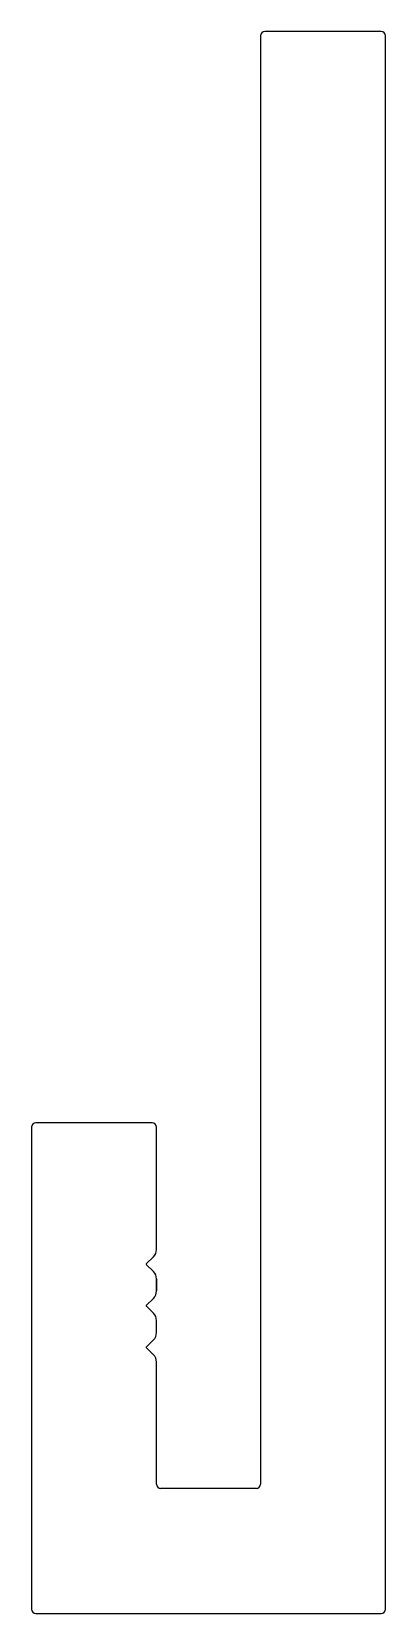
# Model space of a CAD drawing. Extents: x -3 to 5.5, y 2.2 to 40.2.
import ezdxf

# ---------------------------------------------------------------- set-up
doc = ezdxf.new("R2010")
doc.units = 0
doc.layers.get('0').update_dxf_attribs({"linetype": 'CONTINUOUS'})

msp = doc.modelspace()

# ---------------------------------------------------------------- linework, layer by layer
at = {"color": 7}
for p, q in [((2.467, 40.091), (2.467, 5.291)), ((5.367, 40.191), (2.567, 40.191)), ((5.467, 2.291), (5.467, 40.091)), ((-3.033, 13.873), (-3.033, 2.291)), ((-1.533, 13.973), (-2.933, 13.973)), ((-0.133, 13.973), (-1.533, 13.973)), ((-0.033, 10.935), (-0.033, 13.873)), ((-0.277, 10.588), (-0.106, 10.759)), ((-0.033, 10.935), (-0.033, 10.935)), ((-0.106, 10.405), (-0.277, 10.576)), ((-0.033, 9.936), (-0.033, 10.228)), ((-0.033, 10.228), (-0.033, 9.936)), ((-0.033, 9.936), (-0.033, 10.228)), ((-0.033, 10.228), (-0.033, 9.936)), ((-0.033, 9.936), (-0.033, 10.228)), ((-0.277, 9.588), (-0.106, 9.759)), ((-0.106, 9.405), (-0.277, 9.576)), ((-0.033, 8.936), (-0.033, 9.228)), ((-0.277, 8.588), (-0.106, 8.759)), ((-0.106, 8.405), (-0.277, 8.576)), ((-0.033, 5.291), (-0.033, 8.229)), ((2.367, 5.191), (0.067, 5.191)), ((-2.933, 2.191), (5.367, 2.191))]:
    msp.add_line(p, q, dxfattribs=at)
for centre, radius, start, end in [((2.567, 40.091), 0.1, 90, 180), ((5.367, 40.091), 0.1, 0, 90), ((-2.933, 13.873), 0.1, 90, 180), ((-0.133, 13.873), 0.1, 0, 90), ((-0.283, 10.935), 0.25, 315, 360), ((-0.271, 10.582), 0.008, 135, 225), ((-0.283, 10.228), 0.25, 0, 45), ((-0.283, 9.936), 0.25, 315, 360), ((-0.271, 9.582), 0.008, 135, 225), ((-0.283, 9.228), 0.25, 360, 45), ((-0.283, 8.936), 0.25, 315, 360), ((-0.271, 8.582), 0.008, 135, 225), ((-0.283, 8.229), 0.25, 0, 45), ((0.067, 5.291), 0.1, 180, 270), ((2.367, 5.291), 0.1, 270, 0), ((-2.933, 2.291), 0.1, 180, 270), ((5.367, 2.291), 0.1, 270, 0)]:
    msp.add_arc(centre, radius, start, end, dxfattribs=at)

doc.saveas('drawing.dxf')
